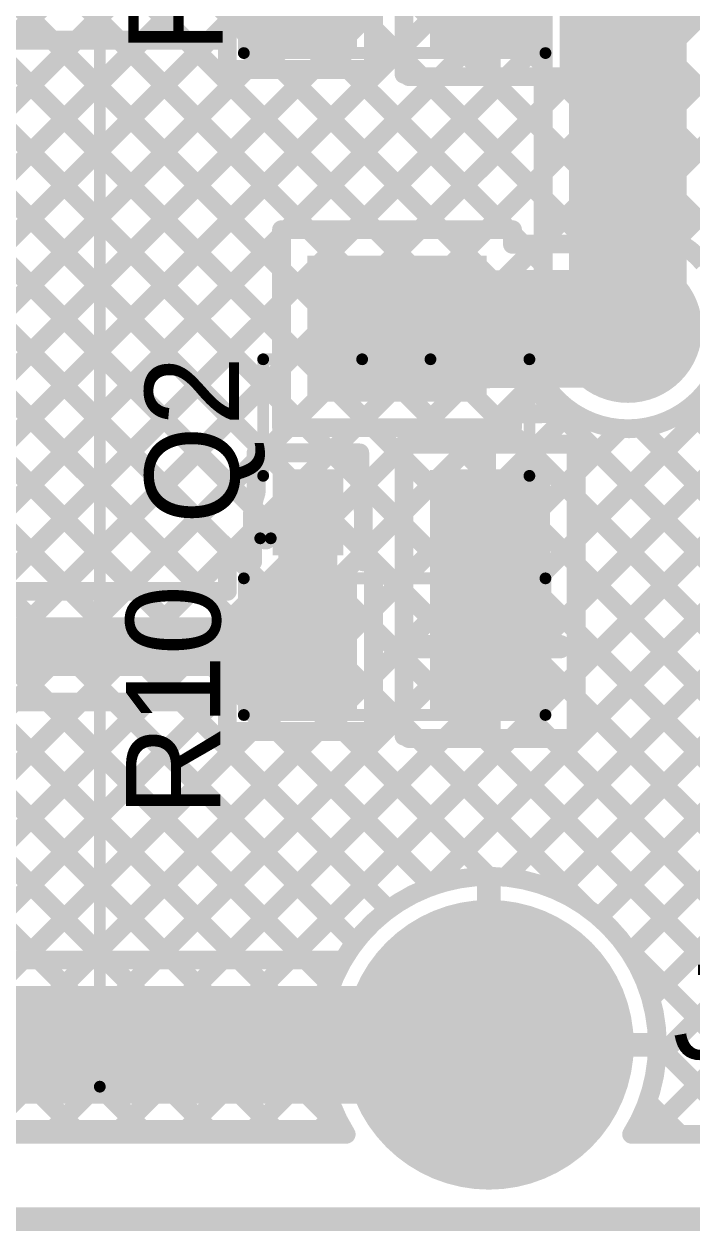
# Model space of a CAD drawing. Header units: millimetres. Extents: x 3.9 to 7.44, y 1.03 to 3.16.
# Drawn here: x 6.63 to 6.913, y 1.027 to 1.539 of the extents above; entities that cross this region are included whole.
import ezdxf

# ---------------------------------------------------------------- set-up
doc = ezdxf.new("R2010")
doc.units = ezdxf.units.MM
doc.header["$MEASUREMENT"] = 0
for name, color, linetype in [('BottomLayer', 5, 'Continuous'), ('BottomSolder', 6, 'Continuous'), ('Mechanical2', 216, 'Continuous'), ('MultiLayer', 9, 'Continuous'), ('PadHoleLayer', 156, 'Continuous'), ('TopLayer', 1, 'Continuous'), ('TopOverlay', 2, 'Continuous'), ('TopPaste', 8, 'Continuous'), ('TopSolder', 216, 'Continuous'), ('ViaHoleLayer', 16, 'Continuous')]:
    doc.layers.add(name, color=color, linetype=linetype)

# ---------------------------------------------------------------- blocks, each defined once
blk = doc.blocks.new('ESP8285_3')
at = {"layer": 'TopOverlay', "const_width": 0.005}
for points in [[(-0.16154, 1.61823), (0.567, 1.61823)], [(0.567, -0.055), (0.567, 1.61823)]]:
    blk.add_lwpolyline(points, dxfattribs=at)
at = {"layer": 'TopOverlay', "const_width": 0.0025}
blk.add_lwpolyline([(0.56575, 1.61823, 1), (0.56825, 1.61823, 1)], format="xyb", close=True, dxfattribs=at)
blk.add_lwpolyline([(0.56575, 1.61823, 1), (0.56825, 1.61823, 1)], format="xyb", close=True, dxfattribs=at)
blk = doc.blocks.new('RES_0805_34')
at = {"layer": 'TopLayer'}
for points in [[(-0.06, -0.025), (-0.02, -0.025), (-0.06, 0.025), (-0.02, 0.025)], [(0.02, -0.025), (0.06, -0.025), (0.02, 0.025), (0.06, 0.025)]]:
    blk.add_solid(points, dxfattribs=at)
at = {"layer": 'TopOverlay', "const_width": 0.005}
for points in [[(0.064, 0.029), (-0.064, 0.029)], [(-0.064, 0.029), (-0.064, -0.029)], [(0.064, 0.029), (0.064, -0.029)], [(0.064, -0.029), (-0.064, -0.029)]]:
    blk.add_lwpolyline(points, dxfattribs=at)
at = {"layer": 'TopOverlay', "const_width": 0.0025}
for points in [[(-0.06525, 0.029, 1), (-0.06275, 0.029, 1)], [(-0.06525, 0.029, 1), (-0.06275, 0.029, 1)], [(0.06275, 0.029, 1), (0.06525, 0.029, 1)], [(0.06275, 0.029, 1), (0.06525, 0.029, 1)], [(-0.06525, -0.029, 1), (-0.06275, -0.029, 1)], [(-0.06525, -0.029, 1), (-0.06275, -0.029, 1)], [(0.06275, -0.029, 1), (0.06525, -0.029, 1)], [(0.06275, -0.029, 1), (0.06525, -0.029, 1)]]:
    blk.add_lwpolyline(points, format="xyb", close=True, dxfattribs=at)
at = {"layer": 'TopPaste'}
for points in [[(-0.06, -0.025), (-0.02, -0.025), (-0.06, 0.025), (-0.02, 0.025)], [(0.02, -0.025), (0.06, -0.025), (0.02, 0.025), (0.06, 0.025)]]:
    blk.add_solid(points, dxfattribs=at)
at = {"layer": 'TopSolder'}
for points in [[(-0.064, -0.029), (-0.016, -0.029), (-0.064, 0.029), (-0.016, 0.029)], [(0.016, -0.029), (0.064, -0.029), (0.016, 0.029), (0.064, 0.029)]]:
    blk.add_solid(points, dxfattribs=at)
blk = doc.blocks.new('RES_0805_50')
at = {"layer": 'TopLayer'}
for points in [[(-0.06, -0.025), (-0.02, -0.025), (-0.06, 0.025), (-0.02, 0.025)], [(0.02, -0.025), (0.06, -0.025), (0.02, 0.025), (0.06, 0.025)]]:
    blk.add_solid(points, dxfattribs=at)
at = {"layer": 'TopOverlay', "const_width": 0.005}
for points in [[(0.064, 0.029), (-0.064, 0.029)], [(-0.064, 0.029), (-0.064, -0.029)], [(0.064, 0.029), (0.064, -0.029)], [(0.064, -0.029), (-0.064, -0.029)]]:
    blk.add_lwpolyline(points, dxfattribs=at)
at = {"layer": 'TopOverlay', "const_width": 0.0025}
for points in [[(-0.06525, 0.029, 1), (-0.06275, 0.029, 1)], [(-0.06525, 0.029, 1), (-0.06275, 0.029, 1)], [(0.06275, 0.029, 1), (0.06525, 0.029, 1)], [(0.06275, 0.029, 1), (0.06525, 0.029, 1)], [(-0.06525, -0.029, 1), (-0.06275, -0.029, 1)], [(-0.06525, -0.029, 1), (-0.06275, -0.029, 1)], [(0.06275, -0.029, 1), (0.06525, -0.029, 1)], [(0.06275, -0.029, 1), (0.06525, -0.029, 1)]]:
    blk.add_lwpolyline(points, format="xyb", close=True, dxfattribs=at)
at = {"layer": 'TopPaste'}
for points in [[(-0.06, -0.025), (-0.02, -0.025), (-0.06, 0.025), (-0.02, 0.025)], [(0.02, -0.025), (0.06, -0.025), (0.02, 0.025), (0.06, 0.025)]]:
    blk.add_solid(points, dxfattribs=at)
at = {"layer": 'TopSolder'}
for points in [[(-0.064, -0.029), (-0.016, -0.029), (-0.064, 0.029), (-0.016, 0.029)], [(0.016, -0.029), (0.064, -0.029), (0.016, 0.029), (0.064, 0.029)]]:
    blk.add_solid(points, dxfattribs=at)
blk = doc.blocks.new('SQ2308CES_T1_BE3_56')
at = {"layer": 'TopLayer'}
for points in [[(0.0264, 0.06323), (0.04841, 0.06323), (0.0264, 0.09173), (0.04841, 0.09173)], [(-0.011, -0.01425), (0.011, -0.01425), (-0.011, 0.01425), (0.011, 0.01425)], [(0.0638, -0.01425), (0.08581, -0.01425), (0.0638, 0.01425), (0.08581, 0.01425)]]:
    blk.add_solid(points, dxfattribs=at)
at = {"layer": 'TopOverlay', "const_width": 0.005}
for points in [[(-0.019, 0.065), (0.023, 0.065)], [(-0.019, 0.01552), (-0.019, 0.065)], [(0.052, 0.065), (0.094, 0.065)], [(0.094, 0.01552), (0.094, 0.065)]]:
    blk.add_lwpolyline(points, dxfattribs=at)
at = {"layer": 'TopOverlay'}
for points, const_width in [([(-0.02025, 0.065, 1), (-0.01775, 0.065, 1)], 0.0025), ([(-0.02025, 0.065, 1), (-0.01775, 0.065, 1)], 0.0025), ([(0.02175, 0.065, 1), (0.02425, 0.065, 1)], 0.0025), ([(0.05075, 0.065, 1), (0.05325, 0.065, 1)], 0.0025), ([(0.09275, 0.065, 1), (0.09525, 0.065, 1)], 0.0025), ([(0.09275, 0.065, 1), (0.09525, 0.065, 1)], 0.0025), ([(-0.02025, 0.01552, 1), (-0.01775, 0.01552, 1)], 0.0025), ([(0.09275, 0.01552, 1), (0.09525, 0.01552, 1)], 0.0025), ([(-0.01576, -0.011, 1), (-0.02024, -0.011, 1)], 0.005), ([(-0.02149, -0.011, 1), (-0.01899, -0.011, 1)], 0.0025), ([(-0.01701, -0.011, 1), (-0.01451, -0.011, 1)], 0.0025)]:
    blk.add_lwpolyline(points, format="xyb", close=True, dxfattribs=dict(at, const_width=const_width))
at = {"layer": 'TopPaste'}
for points in [[(0.0264, 0.06323), (0.04841, 0.06323), (0.0264, 0.09173), (0.04841, 0.09173)], [(-0.011, -0.01425), (0.011, -0.01425), (-0.011, 0.01425), (0.011, 0.01425)], [(0.0638, -0.01425), (0.08581, -0.01425), (0.0638, 0.01425), (0.08581, 0.01425)]]:
    blk.add_solid(points, dxfattribs=at)
at = {"layer": 'TopSolder'}
for points in [[(0.0224, 0.05923), (0.05241, 0.05923), (0.0224, 0.09573), (0.05241, 0.09573)], [(-0.015, -0.01825), (0.015, -0.01825), (-0.015, 0.01825), (0.015, 0.01825)], [(0.0598, -0.01825), (0.08981, -0.01825), (0.0598, 0.01825), (0.08981, 0.01825)]]:
    blk.add_solid(points, dxfattribs=at)

msp = doc.modelspace()

# ---------------------------------------------------------------- linework, layer by layer
at = {"layer": 'BottomLayer'}
for points, const_width in [([(6.23803, 2.13412), (6.85, 1.52214)], 0.008), ([(6.22389, 2.11997), (6.85, 1.49386)], 0.008), ([(6.28974, 1.142), (7.264, 2.11626)], 0.008), ([(6.20974, 2.10583), (6.85, 1.46558)], 0.008), ([(6.1956, 2.09169), (6.85, 1.43729)], 0.008), ([(6.31802, 1.142), (7.264, 2.08798)], 0.008), ([(6.18146, 2.07755), (6.84382, 1.41519)], 0.008), ([(6.34631, 1.142), (7.264, 2.05969)], 0.008), ([(6.179, 2.05173), (7.16273, 1.068)], 0.008), ([(6.04, 2.0493), (7.0213, 1.068)], 0.008), ([(6.04, 2.02102), (6.99302, 1.068)], 0.008), ([(6.18548, 2.01696), (7.13444, 1.068)], 0.008), ([(6.17966, 1.9945), (7.10616, 1.068)], 0.008), ([(6.04, 1.99274), (6.86854, 1.16419)], 0.008), ([(6.16576, 1.98011), (7.07787, 1.068)], 0.008), ([(6.14407, 1.97352), (7.04959, 1.068)], 0.008), ([(6.04, 1.96445), (6.82695, 1.1775)], 0.008), ([(6.04, 1.93617), (6.80286, 1.1733)], 0.008), ([(6.04631, 1.90157), (6.78443, 1.16345)], 0.008), ([(6.04, 1.8796), (6.77019, 1.14941)], 0.008), ([(6.04, 1.85131), (6.74931, 1.142)], 0.008), ([(6.04, 1.82303), (6.72103, 1.142)], 0.008), ([(6.04, 1.79475), (6.69275, 1.142)], 0.008), ([(6.04, 1.76646), (6.66446, 1.142)], 0.008), ([(6.04, 1.73818), (6.63618, 1.142)], 0.008), ([(6.26146, 1.142), (6.85425, 1.7348)], 0.008), ([(6.23317, 1.142), (6.8211, 1.72993)], 0.008), ([(6.68572, 1.142), (7.264, 1.72028)], 0.008), ([(6.714, 1.142), (7.264, 1.692)], 0.008), ([(6.74229, 1.142), (7.264, 1.66371)], 0.008), ([(6.80129, 1.17272), (7.264, 1.63543)], 0.008), ([(6.886, 1.41), (6.886, 1.613)], 0.05), ([(6.37459, 1.142), (6.84355, 1.61096)], 0.008), ([(6.83401, 1.17716), (7.264, 1.60714)], 0.008), ([(6.85, 1.43258), (6.85, 1.59042)], 0.008), ([(6.40288, 1.142), (6.85, 1.58912)], 0.008), ([(6.85634, 1.1712), (7.264, 1.57886)], 0.008), ([(6.43116, 1.142), (6.85, 1.56084)], 0.008), ([(6.87363, 1.1602), (7.264, 1.55057)], 0.008), ([(6.45945, 1.142), (6.85, 1.53255)], 0.008), ([(6.88684, 1.14513), (7.264, 1.52229)], 0.008), ([(6.48773, 1.142), (6.85, 1.50427)], 0.008), ([(6.89572, 1.12573), (7.264, 1.49401)], 0.008), ([(6.51601, 1.142), (6.85, 1.47599)], 0.008), ([(6.89825, 1.09997), (7.264, 1.46572)], 0.008), ([(6.5443, 1.142), (6.85, 1.4477)], 0.008), ([(6.89456, 1.068), (7.264, 1.43744)], 0.008), ([(6.57258, 1.142), (6.84361, 1.41303)], 0.008), ([(6.60087, 1.142), (6.84863, 1.38976)], 0.008), ([(6.62915, 1.142), (6.86205, 1.3749)], 0.008), ([(6.91138, 1.37592), (7.21929, 1.068)], 0.008), ([(6.65744, 1.142), (6.88304, 1.36761)], 0.008), ([(6.89119, 1.36782), (7.19101, 1.068)], 0.008), ([(6.827, 1.106), (6.827, 1.1735)], 0.01), ([(6.88519, 1.14754), (6.96474, 1.068)], 0.008), ([(5.36091, 1.142), (6.76522, 1.142)], 0.008), ([(5.346, 1.106), (6.827, 1.106)], 0.05), ([(6.827, 1.106), (6.8945, 1.106)], 0.01), ([(6.8985, 1.10595), (6.93645, 1.068)], 0.008), ([(6.8943, 1.08186), (6.90817, 1.068)], 0.008), ([(5.25891, 1.068), (6.76643, 1.068)], 0.008), ([(5.346, 1.07), (6.76522, 1.07)], 0.008), ([(6.88757, 1.068), (7.264, 1.068)], 0.008)]:
    msp.add_lwpolyline(points, dxfattribs=dict(at, const_width=const_width))
for points, const_width in [([(6.848, 1.53255, 1), (6.852, 1.53255, 1)], 0.004), ([(6.848, 1.52214, 1), (6.852, 1.52214, 1)], 0.004), ([(6.848, 1.50427, 1), (6.852, 1.50427, 1)], 0.004), ([(6.848, 1.49386, 1), (6.852, 1.49386, 1)], 0.004), ([(6.848, 1.47599, 1), (6.852, 1.47599, 1)], 0.004), ([(6.848, 1.46558, 1), (6.852, 1.46558, 1)], 0.004), ([(6.848, 1.4477, 1), (6.852, 1.4477, 1)], 0.004), ([(6.848, 1.43729, 1), (6.852, 1.43729, 1)], 0.004), ([(6.87025, 1.41, 1), (6.90175, 1.41, 1)], 0.0315), ([(6.848, 1.43258, 1), (6.852, 1.43258, 1)], 0.004), ([(6.848, 1.43258, 1), (6.852, 1.43258, 1)], 0.004), ([(6.8735, 1.41, 1), (6.8985, 1.41, 1)], 0.025), ([(6.84182, 1.41519, 1), (6.84582, 1.41519, 1)], 0.004), ([(6.84161, 1.41303, 1), (6.84561, 1.41303, 1)], 0.004), ([(6.84663, 1.38976, 1), (6.85063, 1.38976, 1)], 0.004), ([(6.86005, 1.3749, 1), (6.86405, 1.3749, 1)], 0.004), ([(6.90938, 1.37592, 1), (6.91338, 1.37592, 1)], 0.004), ([(6.88104, 1.36761, 1), (6.88504, 1.36761, 1)], 0.004), ([(6.88919, 1.36782, 1), (6.89319, 1.36782, 1)], 0.004), ([(6.8245, 1.1735, 1), (6.8295, 1.1735, 1)], 0.005), ([(6.82495, 1.1775, 1), (6.82895, 1.1775, 1)], 0.004), ([(6.83201, 1.17716, 1), (6.83601, 1.17716, 1)], 0.004), ([(6.79929, 1.17272, 1), (6.80329, 1.17272, 1)], 0.004), ([(6.80086, 1.1733, 1), (6.80486, 1.1733, 1)], 0.004), ([(6.85434, 1.1712, 1), (6.85834, 1.1712, 1)], 0.004), ([(6.86654, 1.16419, 1), (6.87054, 1.16419, 1)], 0.004), ([(6.79825, 1.106, 1), (6.85575, 1.106, 1)], 0.0575), ([(6.78243, 1.16345, 1), (6.78643, 1.16345, 1)], 0.004), ([(6.87163, 1.1602, 1), (6.87563, 1.1602, 1)], 0.004), ([(6.76819, 1.14941, 1), (6.77219, 1.14941, 1)], 0.004), ([(6.88319, 1.14754, 1), (6.88719, 1.14754, 1)], 0.004), ([(6.88484, 1.14513, 1), (6.88884, 1.14513, 1)], 0.004), ([(6.62715, 1.142, 1), (6.63115, 1.142, 1)], 0.004), ([(6.63418, 1.142, 1), (6.63818, 1.142, 1)], 0.004), ([(6.65544, 1.142, 1), (6.65944, 1.142, 1)], 0.004), ([(6.66246, 1.142, 1), (6.66646, 1.142, 1)], 0.004), ([(6.68372, 1.142, 1), (6.68772, 1.142, 1)], 0.004), ([(6.69075, 1.142, 1), (6.69475, 1.142, 1)], 0.004), ([(6.712, 1.142, 1), (6.716, 1.142, 1)], 0.004), ([(6.71903, 1.142, 1), (6.72303, 1.142, 1)], 0.004), ([(6.74029, 1.142, 1), (6.74429, 1.142, 1)], 0.004), ([(6.74731, 1.142, 1), (6.75131, 1.142, 1)], 0.004), ([(6.76322, 1.142, 1), (6.76722, 1.142, 1)], 0.004), ([(6.76322, 1.142, 1), (6.76722, 1.142, 1)], 0.004), ([(6.8145, 1.106, 1), (6.8395, 1.106, 1)], 0.025), ([(6.89372, 1.12573, 1), (6.89772, 1.12573, 1)], 0.004), ([(6.8245, 1.106, 1), (6.8295, 1.106, 1)], 0.005), ([(6.8245, 1.106, 1), (6.8295, 1.106, 1)], 0.005), ([(6.892, 1.106, 1), (6.897, 1.106, 1)], 0.005), ([(6.8965, 1.106, 1), (6.9005, 1.106, 1)], 0.004), ([(6.8965, 1.106, 1), (6.9005, 1.106, 1)], 0.004), ([(6.8965, 1.10595, 1), (6.9005, 1.10595, 1)], 0.004), ([(6.89625, 1.09997, 1), (6.90024, 1.09997, 1)], 0.004), ([(6.8923, 1.08186, 1), (6.8963, 1.08186, 1)], 0.004), ([(6.76322, 1.07, 1), (6.76722, 1.07, 1)], 0.004), ([(6.76443, 1.068, 1), (6.76843, 1.068, 1)], 0.004), ([(6.88557, 1.068, 1), (6.88957, 1.068, 1)], 0.004), ([(6.88557, 1.068, 1), (6.88957, 1.068, 1)], 0.004), ([(6.89256, 1.068, 1), (6.89656, 1.068, 1)], 0.004), ([(6.90617, 1.068, 1), (6.91017, 1.068, 1)], 0.004)]:
    msp.add_lwpolyline(points, format="xyb", close=True, dxfattribs=dict(at, const_width=const_width))
at = {"layer": 'BottomLayer', "const_width": 0.008}
for points in [[(6.9285, 1.41, -1.328229), (6.85, 1.43258)], [(6.76522, 1.142, -0.765723), (6.8985, 1.106)], [(6.8985, 1.106, -0.141007), (6.88757, 1.068)]]:
    msp.add_lwpolyline(points, format="xyb", dxfattribs=at)
at = {"layer": 'BottomSolder', "const_width": 0.0615}
msp.add_lwpolyline([(6.79625, 1.106, 1), (6.85775, 1.106, 1)], format="xyb", close=True, dxfattribs=at)
at = {"layer": 'Mechanical2', "const_width": 0.01}
msp.add_lwpolyline([(3.902, 1.032), (7.303, 1.032)], dxfattribs=at)
at = {"layer": 'MultiLayer'}
for points, const_width in [([(6.87025, 1.41, 1), (6.90175, 1.41, 1)], 0.0315), ([(6.79825, 1.106, 1), (6.85575, 1.106, 1)], 0.0575)]:
    msp.add_lwpolyline(points, format="xyb", close=True, dxfattribs=dict(at, const_width=const_width))
at = {"layer": 'PadHoleLayer', "const_width": 0.01375}
msp.add_lwpolyline([(6.84762, 1.12912), (6.84762, 1.08288), (6.80638, 1.08288), (6.80638, 1.12912)], close=True, dxfattribs=at)
at = {"layer": 'TopLayer'}
for points, const_width in [([(6.791, 1.518), (6.791, 1.642)], 0.008), ([(6.778, 1.52), (6.778, 1.592)], 0.008), ([(6.79773, 1.452), (6.92295, 1.57722)], 0.008), ([(6.861, 1.517), (6.861, 1.57864)], 0.008), ([(6.88649, 1.57051), (6.9181, 1.53889)], 0.008), ([(6.861, 1.56771), (6.9181, 1.51061)], 0.008), ([(6.827, 1.521), (6.827, 1.556)], 0.01), ([(6.82601, 1.452), (6.9181, 1.54409)], 0.008), ([(6.861, 1.53943), (6.9181, 1.48233)], 0.008), ([(6.778, 1.53758), (6.791, 1.52458)], 0.008), ([(6.19294, 1.5325), (6.716, 1.5325)], 0.008), ([(6.41538, 1.5325), (6.64938, 1.2985)], 0.008), ([(6.41796, 1.2985), (6.65196, 1.5325)], 0.008), ([(6.44367, 1.5325), (6.67767, 1.2985)], 0.008), ([(6.44624, 1.2985), (6.68024, 1.5325)], 0.008), ([(6.47195, 1.5325), (6.70595, 1.2985)], 0.008), ([(6.47452, 1.2985), (6.70852, 1.5325)], 0.008), ([(6.50024, 1.5325), (6.72174, 1.311)], 0.008), ([(6.52852, 1.5325), (6.7268, 1.33422)], 0.008), ([(6.5568, 1.5325), (6.73205, 1.35725)], 0.008), ([(6.55938, 1.2985), (6.791, 1.53012)], 0.008), ([(6.58509, 1.5325), (6.739, 1.37859)], 0.008), ([(6.61337, 1.5325), (6.739, 1.40687)], 0.008), ([(6.64166, 1.5325), (6.739, 1.43516)], 0.008), ([(6.66994, 1.5325), (6.75044, 1.452)], 0.008), ([(6.69823, 1.5325), (6.77873, 1.452)], 0.008), ([(6.716, 1.52), (6.716, 1.5325)], 0.008), ([(6.50281, 1.2985), (6.72431, 1.52)], 0.008), ([(6.53109, 1.2985), (6.75259, 1.52)], 0.008), ([(6.716, 1.52), (6.778, 1.52)], 0.008), ([(6.73901, 1.52), (6.80701, 1.452)], 0.008), ([(6.76729, 1.52), (6.83529, 1.452)], 0.008), ([(6.74116, 1.452), (6.80616, 1.517)], 0.008), ([(6.76945, 1.452), (6.83445, 1.517)], 0.008), ([(6.793, 1.517), (6.861, 1.517)], 0.008), ([(6.79858, 1.517), (6.86738, 1.4482)], 0.008), ([(6.82686, 1.517), (6.89176, 1.4521)], 0.008), ([(6.84817, 1.44587), (6.9181, 1.5158)], 0.008), ([(6.85514, 1.517), (6.9181, 1.45404)], 0.008), ([(6.88297, 1.45239), (6.93438, 1.5038)], 0.008), ([(6.90624, 1.44737), (6.9181, 1.45924)], 0.008), ([(6.739, 1.452), (6.837, 1.452)], 0.008), ([(6.739, 1.368), (6.739, 1.452)], 0.008), ([(6.739, 1.44984), (6.74116, 1.452)], 0.008), ([(6.837, 1.4458), (6.837, 1.452)], 0.008), ([(6.58766, 1.2985), (6.739, 1.44984)], 0.008), ([(6.837, 1.45029), (6.84147, 1.44583)], 0.008), ([(6.837, 1.4458), (6.86337, 1.44597)], 0.008), ([(6.7876, 1.40948), (6.886, 1.41012)], 0.05), ([(6.61595, 1.2985), (6.739, 1.42155)], 0.008), ([(6.64423, 1.2985), (6.739, 1.39327)], 0.008), ([(6.864, 1.32028), (6.9181, 1.37438)], 0.008), ([(6.91138, 1.37592), (6.9181, 1.36919)], 0.008), ([(6.837, 1.3738), (6.86347, 1.37397)], 0.008), ([(6.837, 1.368), (6.837, 1.3738)], 0.008), ([(6.84815, 1.361), (6.86111, 1.37395)], 0.008), ([(6.8568, 1.37393), (6.9181, 1.31262)], 0.008), ([(6.73127, 1.35725), (6.74201, 1.368)], 0.008), ([(6.739, 1.368), (6.837, 1.368)], 0.008), ([(6.74959, 1.368), (6.76034, 1.35725)], 0.008), ([(6.75955, 1.35725), (6.7703, 1.368)], 0.008), ([(6.77787, 1.368), (6.791, 1.35487)], 0.008), ([(6.79158, 1.361), (6.79858, 1.368)], 0.008), ([(6.80616, 1.368), (6.81316, 1.361)], 0.008), ([(6.81987, 1.361), (6.82687, 1.368)], 0.008), ([(6.83444, 1.368), (6.84144, 1.361)], 0.008), ([(6.864, 1.34856), (6.88304, 1.36761)], 0.008), ([(6.89119, 1.36782), (6.93007, 1.32895)], 0.008), ([(6.7722, 1.34162), (6.791, 1.36042)], 0.008), ([(6.791, 1.361), (6.864, 1.361)], 0.008), ([(6.791, 1.237), (6.791, 1.361)], 0.008), ([(6.864, 1.237), (6.864, 1.361)], 0.008), ([(6.67251, 1.2985), (6.72819, 1.35418)], 0.008), ([(6.72819, 1.35725), (6.7722, 1.35725)], 0.008), ([(6.72819, 1.35418), (6.73127, 1.35725)], 0.008), ([(6.72819, 1.34025), (6.72819, 1.35725)], 0.008), ([(6.7722, 1.34025), (6.7722, 1.35725)], 0.008), ([(6.825, 1.332), (6.825, 1.35625)], 0.01), ([(6.7722, 1.34539), (6.791, 1.32659)], 0.008), ([(6.864, 1.292), (6.91832, 1.34631)], 0.008), ([(6.7502, 1.2782), (6.7502, 1.332)], 0.025), ([(6.864, 1.33844), (6.9181, 1.28434)], 0.008), ([(6.825, 1.277), (6.825, 1.332)], 0.02), ([(6.7267, 1.311), (6.7267, 1.332)], 0.008), ([(6.7737, 1.31483), (6.791, 1.33213)], 0.008), ([(6.7737, 1.311), (6.7737, 1.332)], 0.008), ([(6.7008, 1.2985), (6.7267, 1.3244)], 0.008), ([(6.864, 1.26371), (6.9181, 1.31781)], 0.008), ([(6.7737, 1.31561), (6.791, 1.2983)], 0.008), ([(6.716, 1.311), (6.7267, 1.311)], 0.008), ([(6.716, 1.2985), (6.716, 1.311)], 0.008), ([(6.7737, 1.311), (6.778, 1.311)], 0.008), ([(6.778, 1.239), (6.778, 1.311)], 0.008), ([(6.864, 1.31016), (6.92395, 1.2502)], 0.008), ([(6.778, 1.29085), (6.791, 1.30385)], 0.008), ([(6.40673, 1.2985), (6.716, 1.2985)], 0.008), ([(6.80129, 1.17272), (6.9181, 1.28953)], 0.008), ([(6.397, 1.275), (6.747, 1.275)], 0.025), ([(6.747, 1.275), (6.7502, 1.2782)], 0.025), ([(6.778, 1.28302), (6.791, 1.27002)], 0.008), ([(6.825, 1.277), (6.827, 1.275)], 0.02), ([(6.864, 1.28187), (6.9181, 1.22777)], 0.008), ([(6.778, 1.26256), (6.791, 1.27556)], 0.008), ([(6.797, 1.275), (6.827, 1.275)], 0.01), ([(6.827, 1.275), (6.857, 1.275)], 0.01), ([(6.827, 1.24), (6.827, 1.275)], 0.01), ([(6.83401, 1.17716), (6.92443, 1.26757)], 0.008), ([(6.397, 1.2515), (6.716, 1.2515)], 0.008), ([(6.47011, 1.2515), (6.65361, 1.068)], 0.008), ([(6.4703, 1.068), (6.6538, 1.2515)], 0.008), ([(6.49839, 1.2515), (6.68189, 1.068)], 0.008), ([(6.49858, 1.068), (6.68208, 1.2515)], 0.008), ([(6.52668, 1.2515), (6.71018, 1.068)], 0.008), ([(6.52687, 1.068), (6.71037, 1.2515)], 0.008), ([(6.55496, 1.2515), (6.73846, 1.068)], 0.008), ([(6.58325, 1.2515), (6.76593, 1.06882)], 0.008), ([(6.61153, 1.2515), (6.75552, 1.10751)], 0.008), ([(6.63981, 1.2515), (6.7601, 1.13122)], 0.008), ([(6.6681, 1.2515), (6.77019, 1.14941)], 0.008), ([(6.69638, 1.2515), (6.78443, 1.16345)], 0.008), ([(6.716, 1.239), (6.716, 1.2515)], 0.008), ([(6.778, 1.25474), (6.791, 1.24174)], 0.008), ([(6.864, 1.25359), (6.9181, 1.19949)], 0.008), ([(6.61172, 1.068), (6.791, 1.24728)], 0.008), ([(6.791, 1.24174), (6.79674, 1.236)], 0.008), ([(6.55515, 1.068), (6.72615, 1.239)], 0.008), ([(6.58344, 1.068), (6.75444, 1.239)], 0.008), ([(6.64, 1.068), (6.808, 1.236)], 0.008), ([(6.66829, 1.068), (6.83629, 1.236)], 0.008), ([(6.716, 1.239), (6.778, 1.239)], 0.008), ([(6.73717, 1.239), (6.80286, 1.1733)], 0.008), ([(6.76545, 1.239), (6.82695, 1.1775)], 0.008), ([(6.793, 1.236), (6.861, 1.236)], 0.008), ([(6.79674, 1.236), (6.86854, 1.16419)], 0.008), ([(6.82502, 1.236), (6.99302, 1.068)], 0.008), ([(6.8533, 1.236), (7.0213, 1.068)], 0.008), ([(6.85634, 1.1712), (6.9181, 1.23296)], 0.008), ([(6.87363, 1.1602), (6.9181, 1.20468)], 0.008), ([(6.88684, 1.14513), (6.93054, 1.18883)], 0.008), ([(6.89456, 1.068), (7.0154, 1.18883)], 0.008), ([(6.89572, 1.12573), (6.95883, 1.18883)], 0.008), ([(6.89825, 1.09997), (6.98711, 1.18883)], 0.008), ([(6.827, 1.106), (6.827, 1.1735)], 0.01), ([(6.88519, 1.14754), (6.96474, 1.068)], 0.008), ([(6.69657, 1.068), (6.76028, 1.13171)], 0.008), ([(6.7595, 1.106), (6.827, 1.106)], 0.01), ([(6.827, 1.106), (6.8945, 1.106)], 0.01), ([(6.8985, 1.10595), (6.93645, 1.068)], 0.008), ([(6.72486, 1.068), (6.75584, 1.09899)], 0.008), ([(6.8943, 1.08186), (6.90817, 1.068)], 0.008), ([(6.75314, 1.068), (6.7618, 1.07666)], 0.008), ([(4.956, 1.068), (6.76643, 1.068)], 0.008), ([(6.88757, 1.068), (7.263, 1.068)], 0.008)]:
    msp.add_lwpolyline(points, dxfattribs=dict(at, const_width=const_width))
for points, const_width in [([(6.859, 1.53943, 1), (6.863, 1.53943, 1)], 0.004), ([(6.776, 1.53758, 1), (6.78, 1.53758, 1)], 0.004), ([(6.63966, 1.5325, 1), (6.64366, 1.5325, 1)], 0.004), ([(6.64996, 1.5325, 1), (6.65396, 1.5325, 1)], 0.004), ([(6.66794, 1.5325, 1), (6.67194, 1.5325, 1)], 0.004), ([(6.67824, 1.5325, 1), (6.68224, 1.5325, 1)], 0.004), ([(6.69623, 1.5325, 1), (6.70023, 1.5325, 1)], 0.004), ([(6.70652, 1.5325, 1), (6.71052, 1.5325, 1)], 0.004), ([(6.714, 1.5325, 1), (6.718, 1.5325, 1)], 0.004), ([(6.714, 1.5325, 1), (6.718, 1.5325, 1)], 0.004), ([(6.789, 1.53012, 1), (6.793, 1.53012, 1)], 0.004), ([(6.789, 1.52458, 1), (6.793, 1.52458, 1)], 0.004), ([(6.714, 1.52, 1), (6.718, 1.52, 1)], 0.004), ([(6.714, 1.52, 1), (6.718, 1.52, 1)], 0.004), ([(6.72231, 1.52, 1), (6.72631, 1.52, 1)], 0.004), ([(6.73701, 1.52, 1), (6.74101, 1.52, 1)], 0.004), ([(6.75059, 1.52, 1), (6.75459, 1.52, 1)], 0.004), ([(6.76529, 1.52, 1), (6.76929, 1.52, 1)], 0.004), ([(6.776, 1.52, 1), (6.78, 1.52, 1)], 0.004), ([(6.776, 1.52, 1), (6.78, 1.52, 1)], 0.004), ([(6.789, 1.518, 1), (6.793, 1.518, 1)], 0.004), ([(6.8245, 1.521, 1), (6.8295, 1.521, 1)], 0.005), ([(6.791, 1.517, 1), (6.795, 1.517, 1)], 0.004), ([(6.79658, 1.517, 1), (6.80058, 1.517, 1)], 0.004), ([(6.80416, 1.517, 1), (6.80816, 1.517, 1)], 0.004), ([(6.82486, 1.517, 1), (6.82886, 1.517, 1)], 0.004), ([(6.83245, 1.517, 1), (6.83645, 1.517, 1)], 0.004), ([(6.85314, 1.517, 1), (6.85714, 1.517, 1)], 0.004), ([(6.859, 1.517, 1), (6.863, 1.517, 1)], 0.004), ([(6.859, 1.517, 1), (6.863, 1.517, 1)], 0.004), ([(6.737, 1.452, 1), (6.741, 1.452, 1)], 0.004), ([(6.737, 1.452, 1), (6.741, 1.452, 1)], 0.004), ([(6.73916, 1.452, 1), (6.74316, 1.452, 1)], 0.004), ([(6.73916, 1.452, 1), (6.74316, 1.452, 1)], 0.004), ([(6.74844, 1.452, 1), (6.75244, 1.452, 1)], 0.004), ([(6.76745, 1.452, 1), (6.77145, 1.452, 1)], 0.004), ([(6.77673, 1.452, 1), (6.78073, 1.452, 1)], 0.004), ([(6.79573, 1.452, 1), (6.79973, 1.452, 1)], 0.004), ([(6.80501, 1.452, 1), (6.80901, 1.452, 1)], 0.004), ([(6.82401, 1.452, 1), (6.82801, 1.452, 1)], 0.004), ([(6.83329, 1.452, 1), (6.83729, 1.452, 1)], 0.004), ([(6.835, 1.452, 1), (6.839, 1.452, 1)], 0.004), ([(6.835, 1.452, 1), (6.839, 1.452, 1)], 0.004), ([(6.88097, 1.45239, 1), (6.88497, 1.45239, 1)], 0.004), ([(6.88976, 1.4521, 1), (6.89376, 1.4521, 1)], 0.004), ([(6.737, 1.44984, 1), (6.741, 1.44984, 1)], 0.004), ([(6.737, 1.44984, 1), (6.741, 1.44984, 1)], 0.004), ([(6.835, 1.45029, 1), (6.839, 1.45029, 1)], 0.004), ([(6.835, 1.4458, 1), (6.839, 1.4458, 1)], 0.004), ([(6.835, 1.4458, 1), (6.839, 1.4458, 1)], 0.004), ([(6.83947, 1.44583, 1), (6.84347, 1.44583, 1)], 0.004), ([(6.84617, 1.44587, 1), (6.85017, 1.44587, 1)], 0.004), ([(6.86137, 1.44597, 1), (6.86537, 1.44597, 1)], 0.004), ([(6.86137, 1.44597, 1), (6.86537, 1.44597, 1)], 0.004), ([(6.86538, 1.4482, 1), (6.86938, 1.4482, 1)], 0.004), ([(6.90424, 1.44737, 1), (6.90824, 1.44737, 1)], 0.004), ([(6.87025, 1.41, 1), (6.90175, 1.41, 1)], 0.0315), ([(6.737, 1.43516, 1), (6.741, 1.43516, 1)], 0.004), ([(6.7751, 1.40948, 1), (6.8001, 1.40948, 1)], 0.025), ([(6.8735, 1.41012, 1), (6.8985, 1.41012, 1)], 0.025), ([(6.737, 1.42155, 1), (6.741, 1.42155, 1)], 0.004), ([(6.737, 1.40687, 1), (6.741, 1.40687, 1)], 0.004), ([(6.737, 1.39327, 1), (6.741, 1.39327, 1)], 0.004), ([(6.737, 1.37859, 1), (6.741, 1.37859, 1)], 0.004), ([(6.90938, 1.37592, 1), (6.91338, 1.37592, 1)], 0.004), ([(6.835, 1.3738, 1), (6.839, 1.3738, 1)], 0.004), ([(6.835, 1.3738, 1), (6.839, 1.3738, 1)], 0.004), ([(6.8548, 1.37393, 1), (6.8588, 1.37393, 1)], 0.004), ([(6.85911, 1.37395, 1), (6.86311, 1.37395, 1)], 0.004), ([(6.86147, 1.37397, 1), (6.86547, 1.37397, 1)], 0.004), ([(6.86147, 1.37397, 1), (6.86547, 1.37397, 1)], 0.004), ([(6.737, 1.368, 1), (6.741, 1.368, 1)], 0.004), ([(6.737, 1.368, 1), (6.741, 1.368, 1)], 0.004), ([(6.74001, 1.368, 1), (6.74401, 1.368, 1)], 0.004), ([(6.74759, 1.368, 1), (6.75159, 1.368, 1)], 0.004), ([(6.7683, 1.368, 1), (6.7723, 1.368, 1)], 0.004), ([(6.77587, 1.368, 1), (6.77987, 1.368, 1)], 0.004), ([(6.79658, 1.368, 1), (6.80058, 1.368, 1)], 0.004), ([(6.80416, 1.368, 1), (6.80816, 1.368, 1)], 0.004), ([(6.82487, 1.368, 1), (6.82887, 1.368, 1)], 0.004), ([(6.83244, 1.368, 1), (6.83644, 1.368, 1)], 0.004), ([(6.835, 1.368, 1), (6.839, 1.368, 1)], 0.004), ([(6.835, 1.368, 1), (6.839, 1.368, 1)], 0.004), ([(6.88104, 1.36761, 1), (6.88504, 1.36761, 1)], 0.004), ([(6.88919, 1.36782, 1), (6.89319, 1.36782, 1)], 0.004), ([(6.789, 1.361, 1), (6.793, 1.361, 1)], 0.004), ([(6.789, 1.361, 1), (6.793, 1.361, 1)], 0.004), ([(6.789, 1.36042, 1), (6.793, 1.36042, 1)], 0.004), ([(6.78958, 1.361, 1), (6.79358, 1.361, 1)], 0.004), ([(6.81116, 1.361, 1), (6.81516, 1.361, 1)], 0.004), ([(6.81787, 1.361, 1), (6.82187, 1.361, 1)], 0.004), ([(6.83944, 1.361, 1), (6.84344, 1.361, 1)], 0.004), ([(6.84615, 1.361, 1), (6.85015, 1.361, 1)], 0.004), ([(6.862, 1.361, 1), (6.866, 1.361, 1)], 0.004), ([(6.862, 1.361, 1), (6.866, 1.361, 1)], 0.004), ([(6.72619, 1.35725, 1), (6.73019, 1.35725, 1)], 0.004), ([(6.72619, 1.35725, 1), (6.73019, 1.35725, 1)], 0.004), ([(6.72619, 1.35418, 1), (6.73019, 1.35418, 1)], 0.004), ([(6.72619, 1.35418, 1), (6.73019, 1.35418, 1)], 0.004), ([(6.72927, 1.35725, 1), (6.73327, 1.35725, 1)], 0.004), ([(6.72927, 1.35725, 1), (6.73327, 1.35725, 1)], 0.004), ([(6.73005, 1.35725, 1), (6.73405, 1.35725, 1)], 0.004), ([(6.75755, 1.35725, 1), (6.76155, 1.35725, 1)], 0.004), ([(6.75834, 1.35725, 1), (6.76234, 1.35725, 1)], 0.004), ([(6.7702, 1.35725, 1), (6.7742, 1.35725, 1)], 0.004), ([(6.7702, 1.35725, 1), (6.7742, 1.35725, 1)], 0.004), ([(6.789, 1.35487, 1), (6.793, 1.35487, 1)], 0.004), ([(6.8225, 1.35625, 1), (6.8275, 1.35625, 1)], 0.005), ([(6.862, 1.34856, 1), (6.866, 1.34856, 1)], 0.004), ([(6.7702, 1.34539, 1), (6.7742, 1.34539, 1)], 0.004), ([(6.72619, 1.34025, 1), (6.73019, 1.34025, 1)], 0.004), ([(6.72619, 1.34025, 1), (6.73019, 1.34025, 1)], 0.004), ([(6.74395, 1.332, 1), (6.75645, 1.332, 1)], 0.0125), ([(6.7702, 1.34162, 1), (6.7742, 1.34162, 1)], 0.004), ([(6.7702, 1.34025, 1), (6.7742, 1.34025, 1)], 0.004), ([(6.7702, 1.34025, 1), (6.7742, 1.34025, 1)], 0.004), ([(6.862, 1.33844, 1), (6.866, 1.33844, 1)], 0.004), ([(6.7248, 1.33422, 1), (6.7288, 1.33422, 1)], 0.004), ([(6.82, 1.332, 1), (6.83, 1.332, 1)], 0.01), ([(6.7247, 1.332, 1), (6.7287, 1.332, 1)], 0.004), ([(6.7247, 1.332, 1), (6.7287, 1.332, 1)], 0.004), ([(6.7717, 1.332, 1), (6.7757, 1.332, 1)], 0.004), ([(6.7717, 1.332, 1), (6.7757, 1.332, 1)], 0.004), ([(6.789, 1.33213, 1), (6.793, 1.33213, 1)], 0.004), ([(6.8225, 1.332, 1), (6.8275, 1.332, 1)], 0.005), ([(6.7247, 1.3244, 1), (6.7287, 1.3244, 1)], 0.004), ([(6.789, 1.32659, 1), (6.793, 1.32659, 1)], 0.004), ([(6.862, 1.32028, 1), (6.866, 1.32028, 1)], 0.004), ([(6.7717, 1.31561, 1), (6.7757, 1.31561, 1)], 0.004), ([(6.7717, 1.31483, 1), (6.7757, 1.31483, 1)], 0.004), ([(6.714, 1.311, 1), (6.718, 1.311, 1)], 0.004), ([(6.714, 1.311, 1), (6.718, 1.311, 1)], 0.004), ([(6.71974, 1.311, 1), (6.72374, 1.311, 1)], 0.004), ([(6.7247, 1.311, 1), (6.7287, 1.311, 1)], 0.004), ([(6.7247, 1.311, 1), (6.7287, 1.311, 1)], 0.004), ([(6.7717, 1.311, 1), (6.7757, 1.311, 1)], 0.004), ([(6.7717, 1.311, 1), (6.7757, 1.311, 1)], 0.004), ([(6.776, 1.311, 1), (6.78, 1.311, 1)], 0.004), ([(6.776, 1.311, 1), (6.78, 1.311, 1)], 0.004), ([(6.862, 1.31016, 1), (6.866, 1.31016, 1)], 0.004), ([(6.789, 1.30385, 1), (6.793, 1.30385, 1)], 0.004), ([(6.64223, 1.2985, 1), (6.64623, 1.2985, 1)], 0.004), ([(6.64738, 1.2985, 1), (6.65138, 1.2985, 1)], 0.004), ([(6.67051, 1.2985, 1), (6.67451, 1.2985, 1)], 0.004), ([(6.67567, 1.2985, 1), (6.67967, 1.2985, 1)], 0.004), ([(6.6988, 1.2985, 1), (6.7028, 1.2985, 1)], 0.004), ([(6.70395, 1.2985, 1), (6.70795, 1.2985, 1)], 0.004), ([(6.714, 1.2985, 1), (6.718, 1.2985, 1)], 0.004), ([(6.714, 1.2985, 1), (6.718, 1.2985, 1)], 0.004), ([(6.789, 1.2983, 1), (6.793, 1.2983, 1)], 0.004), ([(6.776, 1.29085, 1), (6.78, 1.29085, 1)], 0.004), ([(6.862, 1.292, 1), (6.866, 1.292, 1)], 0.004), ([(6.74075, 1.275, 1), (6.75325, 1.275, 1)], 0.0125), ([(6.74075, 1.275, 1), (6.75325, 1.275, 1)], 0.0125), ([(6.74395, 1.2782, 1), (6.75645, 1.2782, 1)], 0.0125), ([(6.74395, 1.2782, 1), (6.75645, 1.2782, 1)], 0.0125), ([(6.776, 1.28302, 1), (6.78, 1.28302, 1)], 0.004), ([(6.82, 1.277, 1), (6.83, 1.277, 1)], 0.01), ([(6.82, 1.277, 1), (6.83, 1.277, 1)], 0.01), ([(6.862, 1.28187, 1), (6.866, 1.28187, 1)], 0.004), ([(6.822, 1.275, 1), (6.832, 1.275, 1)], 0.01), ([(6.789, 1.27556, 1), (6.793, 1.27556, 1)], 0.004), ([(6.7945, 1.275, 1), (6.7995, 1.275, 1)], 0.005), ([(6.8245, 1.275, 1), (6.8295, 1.275, 1)], 0.005), ([(6.8245, 1.275, 1), (6.8295, 1.275, 1)], 0.005), ([(6.8245, 1.275, 1), (6.8295, 1.275, 1)], 0.005), ([(6.8545, 1.275, 1), (6.8595, 1.275, 1)], 0.005), ([(6.789, 1.27002, 1), (6.793, 1.27002, 1)], 0.004), ([(6.776, 1.26256, 1), (6.78, 1.26256, 1)], 0.004), ([(6.862, 1.26371, 1), (6.866, 1.26371, 1)], 0.004), ([(6.63781, 1.2515, 1), (6.64181, 1.2515, 1)], 0.004), ([(6.6518, 1.2515, 1), (6.6558, 1.2515, 1)], 0.004), ([(6.6661, 1.2515, 1), (6.6701, 1.2515, 1)], 0.004), ([(6.68008, 1.2515, 1), (6.68408, 1.2515, 1)], 0.004), ([(6.69438, 1.2515, 1), (6.69838, 1.2515, 1)], 0.004), ([(6.70837, 1.2515, 1), (6.71237, 1.2515, 1)], 0.004), ([(6.714, 1.2515, 1), (6.718, 1.2515, 1)], 0.004), ([(6.714, 1.2515, 1), (6.718, 1.2515, 1)], 0.004), ([(6.776, 1.25474, 1), (6.78, 1.25474, 1)], 0.004), ([(6.862, 1.25359, 1), (6.866, 1.25359, 1)], 0.004), ([(6.789, 1.24728, 1), (6.793, 1.24728, 1)], 0.004), ([(6.789, 1.24174, 1), (6.793, 1.24174, 1)], 0.004), ([(6.789, 1.24174, 1), (6.793, 1.24174, 1)], 0.004), ([(6.8245, 1.24, 1), (6.8295, 1.24, 1)], 0.005), ([(6.714, 1.239, 1), (6.718, 1.239, 1)], 0.004), ([(6.714, 1.239, 1), (6.718, 1.239, 1)], 0.004), ([(6.72415, 1.239, 1), (6.72815, 1.239, 1)], 0.004), ([(6.73517, 1.239, 1), (6.73917, 1.239, 1)], 0.004), ([(6.75244, 1.239, 1), (6.75644, 1.239, 1)], 0.004), ([(6.76345, 1.239, 1), (6.76745, 1.239, 1)], 0.004), ([(6.776, 1.239, 1), (6.78, 1.239, 1)], 0.004), ([(6.776, 1.239, 1), (6.78, 1.239, 1)], 0.004), ([(6.789, 1.237, 1), (6.793, 1.237, 1)], 0.004), ([(6.791, 1.236, 1), (6.795, 1.236, 1)], 0.004), ([(6.79474, 1.236, 1), (6.79874, 1.236, 1)], 0.004), ([(6.79474, 1.236, 1), (6.79874, 1.236, 1)], 0.004), ([(6.806, 1.236, 1), (6.81, 1.236, 1)], 0.004), ([(6.82302, 1.236, 1), (6.82702, 1.236, 1)], 0.004), ([(6.83429, 1.236, 1), (6.83829, 1.236, 1)], 0.004), ([(6.8513, 1.236, 1), (6.8553, 1.236, 1)], 0.004), ([(6.859, 1.236, 1), (6.863, 1.236, 1)], 0.004), ([(6.862, 1.237, 1), (6.866, 1.237, 1)], 0.004), ([(6.8245, 1.1735, 1), (6.8295, 1.1735, 1)], 0.005), ([(6.82495, 1.1775, 1), (6.82895, 1.1775, 1)], 0.004), ([(6.83201, 1.17716, 1), (6.83601, 1.17716, 1)], 0.004), ([(6.79929, 1.17272, 1), (6.80329, 1.17272, 1)], 0.004), ([(6.80086, 1.1733, 1), (6.80486, 1.1733, 1)], 0.004), ([(6.85434, 1.1712, 1), (6.85834, 1.1712, 1)], 0.004), ([(6.86654, 1.16419, 1), (6.87054, 1.16419, 1)], 0.004), ([(6.79825, 1.106, 1), (6.85575, 1.106, 1)], 0.0575), ([(6.78243, 1.16345, 1), (6.78643, 1.16345, 1)], 0.004), ([(6.87163, 1.1602, 1), (6.87563, 1.1602, 1)], 0.004), ([(6.76819, 1.14941, 1), (6.77219, 1.14941, 1)], 0.004), ([(6.88319, 1.14754, 1), (6.88719, 1.14754, 1)], 0.004), ([(6.88484, 1.14513, 1), (6.88884, 1.14513, 1)], 0.004), ([(6.7581, 1.13122, 1), (6.7621, 1.13122, 1)], 0.004), ([(6.75828, 1.13171, 1), (6.76228, 1.13171, 1)], 0.004), ([(6.89372, 1.12573, 1), (6.89772, 1.12573, 1)], 0.004), ([(6.75352, 1.10751, 1), (6.75752, 1.10751, 1)], 0.004), ([(6.757, 1.106, 1), (6.762, 1.106, 1)], 0.005), ([(6.8245, 1.106, 1), (6.8295, 1.106, 1)], 0.005), ([(6.8245, 1.106, 1), (6.8295, 1.106, 1)], 0.005), ([(6.8245, 1.106, 1), (6.8295, 1.106, 1)], 0.005), ([(6.892, 1.106, 1), (6.897, 1.106, 1)], 0.005), ([(6.8965, 1.106, 1), (6.9005, 1.106, 1)], 0.004), ([(6.8965, 1.106, 1), (6.9005, 1.106, 1)], 0.004), ([(6.8965, 1.10595, 1), (6.9005, 1.10595, 1)], 0.004), ([(6.75384, 1.09899, 1), (6.75784, 1.09899, 1)], 0.004), ([(6.89625, 1.09997, 1), (6.90024, 1.09997, 1)], 0.004), ([(6.8923, 1.08186, 1), (6.8963, 1.08186, 1)], 0.004), ([(6.7598, 1.07666, 1), (6.7638, 1.07666, 1)], 0.004), ([(6.638, 1.068, 1), (6.642, 1.068, 1)], 0.004), ([(6.65161, 1.068, 1), (6.65561, 1.068, 1)], 0.004), ([(6.66629, 1.068, 1), (6.67029, 1.068, 1)], 0.004), ([(6.67989, 1.068, 1), (6.68389, 1.068, 1)], 0.004), ([(6.69457, 1.068, 1), (6.69857, 1.068, 1)], 0.004), ([(6.70818, 1.068, 1), (6.71218, 1.068, 1)], 0.004), ([(6.72286, 1.068, 1), (6.72686, 1.068, 1)], 0.004), ([(6.73646, 1.068, 1), (6.74046, 1.068, 1)], 0.004), ([(6.75114, 1.068, 1), (6.75514, 1.068, 1)], 0.004), ([(6.76393, 1.06882, 1), (6.76793, 1.06882, 1)], 0.004), ([(6.76443, 1.068, 1), (6.76843, 1.068, 1)], 0.004), ([(6.76443, 1.068, 1), (6.76843, 1.068, 1)], 0.004), ([(6.88557, 1.068, 1), (6.88957, 1.068, 1)], 0.004), ([(6.88557, 1.068, 1), (6.88957, 1.068, 1)], 0.004), ([(6.89256, 1.068, 1), (6.89656, 1.068, 1)], 0.004), ([(6.90617, 1.068, 1), (6.91017, 1.068, 1)], 0.004)]:
    msp.add_lwpolyline(points, format="xyb", close=True, dxfattribs=dict(at, const_width=const_width))
at = {"layer": 'TopLayer', "const_width": 0.008}
for points in [[(6.86337, 1.44597, -0.370082), (6.9181, 1.43785)], [(6.9181, 1.38215, -0.369336), (6.86347, 1.37397)], [(6.7267, 1.332, -0.089926), (6.72819, 1.34025)], [(6.7722, 1.34025, -0.089926), (6.7737, 1.332)], [(6.76643, 1.068, -1.328309), (6.8985, 1.106)], [(6.8985, 1.106, -0.141007), (6.88757, 1.068)]]:
    msp.add_lwpolyline(points, format="xyb", dxfattribs=at)
at = {"layer": 'TopLayer'}
for points in [[(6.802, 1.529), (6.847, 1.529), (6.802, 1.631), (6.847, 1.631)], [(6.75, 1.379), (6.826, 1.379), (6.75, 1.441), (6.826, 1.441)], [(6.802, 1.248), (6.853, 1.248), (6.802, 1.35), (6.853, 1.35)]]:
    msp.add_solid(points, dxfattribs=at)
at = {"layer": 'TopSolder', "const_width": 0.0615}
msp.add_lwpolyline([(6.79625, 1.106, 1), (6.85775, 1.106, 1)], format="xyb", close=True, dxfattribs=at)
at = {"layer": 'ViaHoleLayer', "const_width": 0.01575}
msp.add_lwpolyline([(6.87813, 1.41, 1), (6.89387, 1.41, 1)], format="xyb", close=True, dxfattribs=at)

# ---------------------------------------------------------------- block references
for name, p, rotation in [('ESP8285_3', (5.04364, 1.65521), 270), ('RES_0805_50', (6.787, 1.556), 180), ('RES_0805_34', (6.787, 1.275), 180)]:
    msp.add_blockref(name, p, dxfattribs=dict(rotation=rotation))
msp.add_blockref('SQ2308CES_T1_BE3_56', (6.7502, 1.332))

# ---------------------------------------------------------------- texts
at = {"layer": 'TopOverlay'}
for s, p in [('R5', (6.714, 1.527)), ('Q2', (6.721, 1.327)), ('R10', (6.713, 1.203))]:
    msp.add_text(s, height=0.04, rotation=90, dxfattribs=at).set_placement(p)
msp.add_text('J2', height=0.04, dxfattribs=at).set_placement((6.905, 1.1))

doc.saveas('drawing.dxf')
